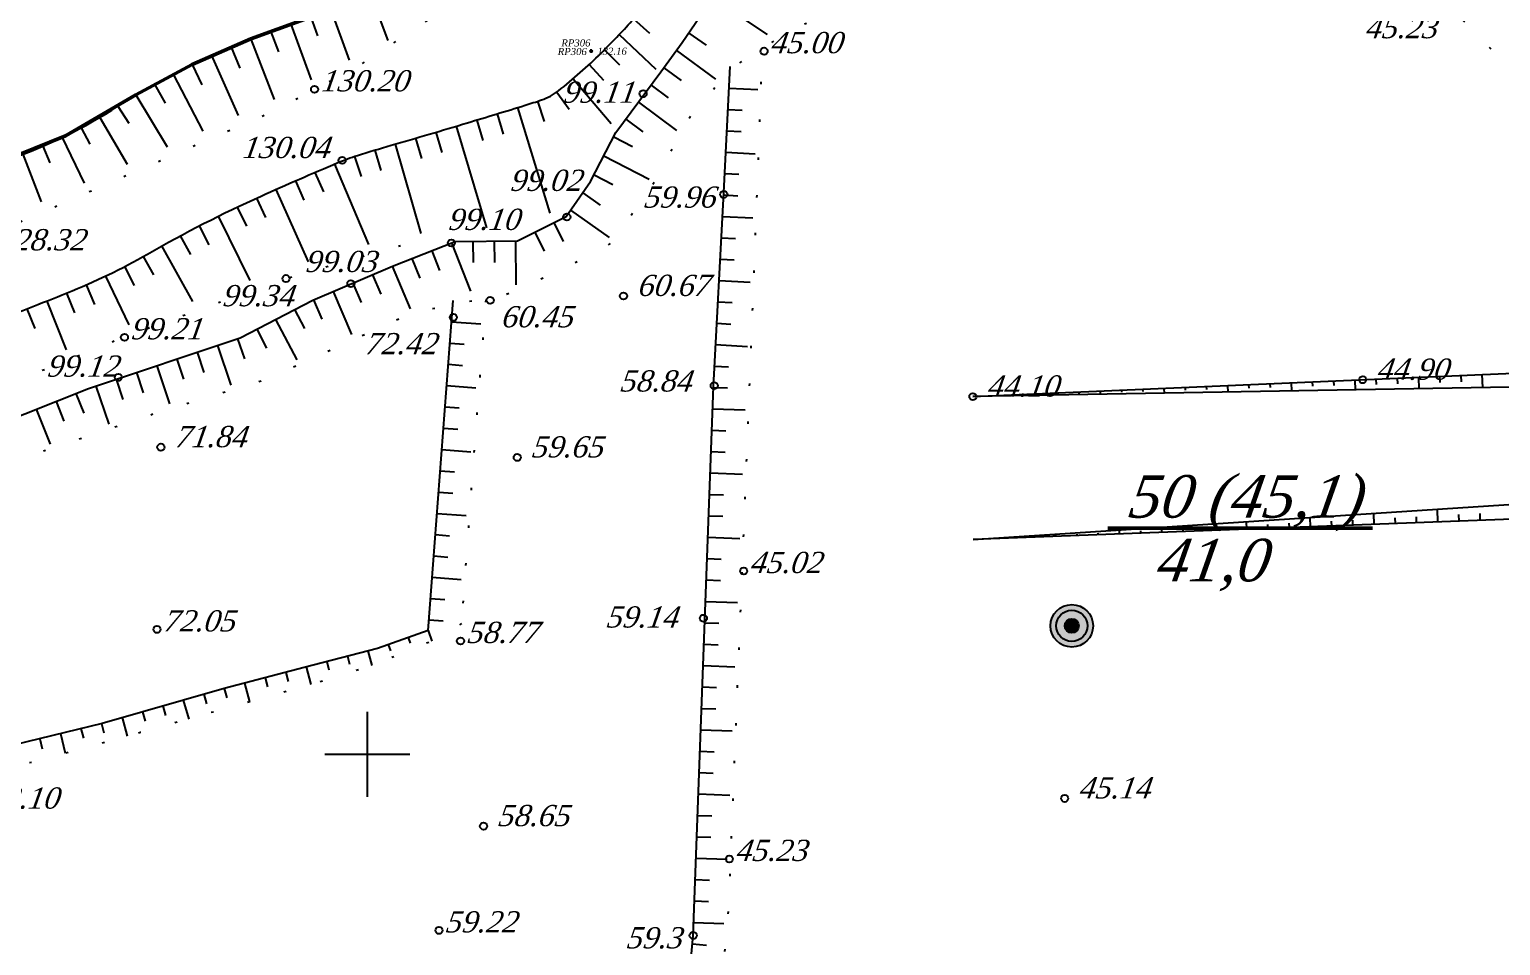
# Model space of a CAD drawing. Header units: millimetres. Extents: x 1400 to 7029, y -1119 to 1612.
# Drawn here: x 3116.3 to 3178.7, y 1404.7 to 1443.6 of the extents above; entities that cross this region are included whole.
import ezdxf
from ezdxf.enums import TextEntityAlignment as Align

# ---------------------------------------------------------------- set-up
doc = ezdxf.new("R2010")
doc.units = ezdxf.units.MM
doc.linetypes.add('ADOT1', pattern=[1.6, 0.1, -1.5])
for name, color, linetype in [('01_Горизонт_30', 7, 'Continuous'), ('01_Горизонт_44', 7, 'Continuous'), ('01_Горизонт_58', 7, 'Continuous'), ('01_Горизонт_72', 7, 'Continuous'), ('NOMERA', 7, 'Continuous'), ('ВЫСОТЫ', 7, 'Continuous'), ('Карьер', 7, 'Continuous'), ('кресты', 7, 'Continuous'), ('НОМЕРА', 7, 'Continuous'), ('Скважины', 7, 'Continuous'), ('ТОЧКИ', 7, 'Continuous')]:
    doc.layers.add(name, color=color, linetype=linetype)
doc.styles.add('russ', font='timesi.ttf')
doc.styles.add('universw', font='timesi.ttf', dxfattribs={"oblique": 10})

# ---------------------------------------------------------------- blocks, each defined once
blk = doc.blocks.new('A$C29341465')
at = {"color": 0, "linetype": 'ByBlock', "lineweight": -2}
for p, q in [((0.5, 1.2), (0, 1.2)), ((1.2, 2), (1.2, 2.5)), ((1.2, 0.5), (1.2, 0)), ((2, 1.2), (2.5, 1.2))]:
    blk.add_line(p, q, dxfattribs=at)
blk.add_circle((1.2, 1.2), 0.75, dxfattribs=at)
blk = doc.blocks.new('point_s')
at = {"color": 0, "xscale": 0.2, "yscale": 0.2, "zscale": 0.2}
blk.add_blockref('A$C29341465', (-0.25, -0.25), dxfattribs=at)
at = {"layer": 'NOMERA', "color": 1, "style": 'russ'}
blk.add_attdef('NN', text='', height=1, dxfattribs=at).set_placement((-2.16, 0.35), align=Align.BOTTOM_CENTER)
at = {"layer": 'ВЫСОТЫ', "color": 1, "style": 'russ'}
blk.add_attdef('H_VER', (0.88, -0.52), '', height=1, dxfattribs=at)
at = {"layer": 'ВЫСОТЫ', "color": 0, "style": 'russ'}
blk.add_attdef('H_ZEM', (1.19, -1.98), '', height=1, dxfattribs=at)
at = {"layer": 'НОМЕРА', "color": 1, "linetype": 'Continuous', "style": 'russ'}
blk.add_attdef('NAZV', text='', height=1, dxfattribs=at).set_placement((-0.62, -0.07), align=Align.MIDDLE_RIGHT)
at = {"layer": 'ТОЧКИ', "style": 'russ'}
for tag, p in [('T_ST--T_OR', (-0.02, -4.67)), ('H_ST-I-Z', (-0.02, -7.21)), ('S-G_UG-V_UG-V', (0.02, -9.54))]:
    blk.add_attdef(tag, text='', height=1, dxfattribs=at).set_placement(p, align=Align.CENTER)

msp = doc.modelspace()

# ---------------------------------------------------------------- hatches: boundary and pattern name
at = {"layer": 'Скважины', "linetype": 'Continuous'}
for points in [[(3161.4085, 1418.2726, 1), (3159.6085, 1418.2726, 1)], [(3160.8085, 1418.2726, 1), (3160.2085, 1418.2726, 1)]]:
    msp.add_hatch(color=1, dxfattribs=at).paths.add_polyline_path(points)

# ---------------------------------------------------------------- linework, layer by layer
at = {"color": 7, "linetype": 'Continuous', "lineweight": 50, "flags": 128}
msp.add_lwpolyline([(3115.1996, 1437.963), (3117.8607, 1439.0468), (3120.8417, 1440.778), (3123.2236, 1442.0704), (3125.7097, 1443.15), (3129.1058, 1444.3877), (3139.2133, 1448.3099), (3152.7797, 1451.8098), (3159.9019, 1453.014), (3165.1949, 1454.1261), (3170.5238, 1455.0509), (3172.3441, 1455.2398), (3174.4432, 1455.2553), (3175.8741, 1454.9179), (3176.8828, 1454.3849), (3177.8617, 1453.2989), (3178.8577, 1452.1799)], dxfattribs=at)
at = {"layer": '01_Горизонт_30', "color": 250, "linetype": 'Continuous'}
for p, q in [((3170.7026, 1428.6107), (3170.7106, 1428.4271)), ((3171.6018, 1428.6495), (3171.6102, 1428.4545)), ((3173.4001, 1428.7271), (3173.4095, 1428.5092)), ((3174.2993, 1428.7659), (3174.3092, 1428.5366)), ((3176.0976, 1428.8436), (3176.1085, 1428.5913)), ((3176.9968, 1428.8824), (3177.0082, 1428.6186)), ((3157.2152, 1428.0283), (3157.2157, 1428.0169)), ((3158.1144, 1428.0671), (3158.1154, 1428.0442)), ((3159.9127, 1428.1448), (3159.9147, 1428.0989)), ((3160.8119, 1428.1836), (3160.8143, 1428.1263)), ((3162.6102, 1428.2613), (3162.6136, 1428.181)), ((3163.5093, 1428.3001), (3163.5133, 1428.2083)), ((3165.3077, 1428.3777), (3165.3126, 1428.263)), ((3166.2068, 1428.4165), (3166.2123, 1428.2904)), ((3168.0052, 1428.4942), (3168.0116, 1428.3451)), ((3168.9043, 1428.533), (3168.9113, 1428.3724)), ((3177.824, 1422.7412), (3177.8128, 1423.0367)), ((3166.1324, 1422.2974), (3166.1273, 1422.4321)), ((3167.0318, 1422.3315), (3167.0262, 1422.4786)), ((3168.8305, 1422.3998), (3168.8239, 1422.5716)), ((3169.7298, 1422.4339), (3169.7228, 1422.6181)), ((3171.5285, 1422.5022), (3171.5206, 1422.7111)), ((3172.4279, 1422.5364), (3172.4195, 1422.7577)), ((3174.2266, 1422.6047), (3174.2172, 1422.8507)), ((3175.1259, 1422.6388), (3175.1161, 1422.8972)), ((3176.9246, 1422.7071), (3176.9139, 1422.9902)), ((3158.0382, 1421.9901), (3158.0373, 1422.0136)), ((3158.9376, 1422.0242), (3158.9362, 1422.0601)), ((3160.7363, 1422.0925), (3160.734, 1422.1531)), ((3161.6356, 1422.1266), (3161.6329, 1422.1996)), ((3163.4344, 1422.1949), (3163.4306, 1422.2926)), ((3164.3337, 1422.2291), (3164.3295, 1422.3391))]:
    msp.add_line(p, q, dxfattribs=at)
at = {"layer": '01_Горизонт_30', "linetype": 'Continuous'}
for p, q in [((3172.501, 1428.6883), (3172.5188, 1428.2754)), ((3175.1985, 1428.8048), (3175.2193, 1428.3231)), ((3177.8959, 1428.9212), (3177.9197, 1428.3707)), ((3156.316, 1427.9895), (3156.316, 1427.9895)), ((3159.0135, 1428.106), (3159.0165, 1428.0371)), ((3161.711, 1428.2224), (3161.717, 1428.0848)), ((3164.4085, 1428.3389), (3164.4174, 1428.1324)), ((3167.106, 1428.4554), (3167.1179, 1428.1801)), ((3169.8035, 1428.5718), (3169.8183, 1428.2278)), ((3173.3272, 1422.5705), (3173.3095, 1423.0378)), ((3176.0253, 1422.6729), (3176.0047, 1423.2144)), ((3165.2331, 1422.2632), (3165.2238, 1422.508)), ((3167.9311, 1422.3656), (3167.919, 1422.6846)), ((3170.6292, 1422.4681), (3170.6142, 1422.8612)), ((3157.1389, 1421.9559), (3157.138, 1421.9782)), ((3159.8369, 1422.0583), (3159.8333, 1422.1548)), ((3162.535, 1422.1608), (3162.5285, 1422.3314))]:
    msp.add_line(p, q, dxfattribs=at)
at = {"layer": '01_Горизонт_30', "linetype": 'Continuous', "flags": 128}
for points in [[(3156.316, 1427.9895), (3193.9625, 1429.6149), (3194.1742, 1423.362), (3156.3288, 1421.9252)], [(3156.3288, 1421.9252), (3193.0948, 1424.3342), (3192.8764, 1428.6346), (3156.316, 1427.9895)]]:
    msp.add_lwpolyline(points, dxfattribs=at)
at = {"layer": '01_Горизонт_44', "color": 0, "linetype": 'Continuous'}
for p, q in [((3145.9815, 1441.0703), (3147.1991, 1441.008)), ((3145.9351, 1440.1638), (3146.5343, 1440.1331)), ((3145.8887, 1439.2572), (3146.4879, 1439.2265)), ((3145.8423, 1438.3506), (3147.0938, 1438.2866)), ((3145.7959, 1437.4441), (3146.3951, 1437.4134)), ((3145.7493, 1436.5375), (3146.3484, 1436.5056)), ((3145.701, 1435.631), (3146.9882, 1435.5624)), ((3145.6526, 1434.7246), (3146.2518, 1434.6926)), ((3145.6043, 1433.8181), (3146.2034, 1433.7861)), ((3145.5559, 1432.9116), (3146.882, 1432.8409)), ((3145.5076, 1432.0052), (3146.1067, 1431.9732)), ((3145.4593, 1431.0987), (3146.0584, 1431.0667)), ((3145.4109, 1430.1922), (3146.7695, 1430.1198)), ((3145.3626, 1429.2858), (3145.9617, 1429.2538)), ((3145.3148, 1428.3793), (3145.9143, 1428.3572)), ((3145.2814, 1427.4721), (3146.6595, 1427.4214)), ((3145.248, 1426.565), (3145.8476, 1426.5429)), ((3145.2147, 1425.6578), (3145.8143, 1425.6358)), ((3145.1813, 1424.7507), (3146.5515, 1424.7003)), ((3145.1479, 1423.8436), (3145.7475, 1423.8215)), ((3145.1146, 1422.9364), (3145.7142, 1422.9144)), ((3145.0812, 1422.0293), (3146.4435, 1421.9792)), ((3145.0478, 1421.1221), (3145.6474, 1421.1001)), ((3145.0145, 1420.215), (3145.6141, 1420.1929)), ((3144.9811, 1419.3078), (3146.3355, 1419.258)), ((3144.9477, 1418.4007), (3145.5473, 1418.3786)), ((3144.9144, 1417.4936), (3145.514, 1417.4715)), ((3144.881, 1416.5864), (3146.2275, 1416.5369)), ((3144.8477, 1415.6793), (3145.4472, 1415.6572)), ((3144.8143, 1414.7721), (3145.4139, 1414.7501)), ((3144.7809, 1413.865), (3146.1195, 1413.8158)), ((3144.7476, 1412.9578), (3145.3472, 1412.9358)), ((3144.7142, 1412.0507), (3145.3138, 1412.0287)), ((3144.6808, 1411.1436), (3146.0115, 1411.0946)), ((3144.6475, 1410.2364), (3145.2471, 1410.2144)), ((3144.6141, 1409.3293), (3145.2137, 1409.3072)), ((3144.5807, 1408.4221), (3145.9035, 1408.3735)), ((3144.5474, 1407.515), (3145.147, 1407.4929)), ((3144.514, 1406.6078), (3145.1136, 1406.5858)), ((3144.4806, 1405.7007), (3145.765, 1405.6535)), ((3144.4282, 1404.7948), (3145.0257, 1404.7404))]:
    msp.add_line(p, q, dxfattribs=at)
at = {"layer": '01_Горизонт_44', "color": 0, "linetype": 'ADOT1', "flags": 128}
msp.add_lwpolyline([(3144.0646, 1382.1396), (3144.0646, 1384.3957), (3145.9708, 1406.3758), (3147.0352, 1432.9815), (3147.3976, 1442.6447)], dxfattribs=at)
at = {"layer": '01_Горизонт_44', "color": 0, "linetype": 'Continuous', "flags": 128}
msp.add_lwpolyline([(3142.6873, 1382.1915), (3142.5463, 1384.1295), (3144.4603, 1405.1475), (3145.3159, 1428.411), (3145.7551, 1436.6464), (3146.0279, 1441.9769)], dxfattribs=at)
at = {"layer": '01_Горизонт_44', "color": 7, "linetype": 'Continuous'}
for centre in [(3147.4673, 1442.6328), (3145.7593, 1436.5605), (3172.8402, 1428.7029), (3145.3543, 1428.4515), (3156.316, 1427.9895), (3146.6024, 1420.5944), (3144.8957, 1418.5943), (3160.2073, 1410.9525), (3145.9917, 1408.3899), (3144.4603, 1405.1475)]:
    msp.add_circle(centre, 0.15, dxfattribs=at)
at = {"layer": '01_Горизонт_58', "color": 0, "linetype": 'Continuous'}
for p, q in [((3134.2229, 1431.1642), (3135.4538, 1431.0707)), ((3134.1543, 1430.2614), (3134.7526, 1430.216)), ((3134.0858, 1429.3587), (3134.684, 1429.3132)), ((3134.0172, 1428.4559), (3135.2429, 1428.3628)), ((3133.9486, 1427.5532), (3134.5469, 1427.5077)), ((3133.8801, 1426.6504), (3134.4784, 1426.605)), ((3133.8115, 1425.7476), (3135.0331, 1425.6549)), ((3133.743, 1424.8449), (3134.3412, 1424.7995)), ((3133.6744, 1423.9421), (3134.2727, 1423.8967)), ((3133.6058, 1423.0394), (3134.8332, 1422.9462)), ((3133.5373, 1422.1366), (3134.1356, 1422.0912)), ((3133.4687, 1421.2338), (3134.067, 1421.1884)), ((3133.4002, 1420.3311), (3134.6332, 1420.2374)), ((3133.3316, 1419.4283), (3133.9299, 1419.3829)), ((3133.2631, 1418.5256), (3133.8613, 1418.4801))]:
    msp.add_line(p, q, dxfattribs=at)
at = {"layer": '01_Горизонт_58', "linetype": 'Continuous'}
for p, q in [((3133.229, 1418.077), (3133.3877, 1417.6276)), ((3130.6729, 1417.2111), (3130.8355, 1416.5893)), ((3128.0607, 1416.5281), (3128.2565, 1415.7792)), ((3125.4485, 1415.8451), (3125.6574, 1415.0463)), ((3122.8473, 1415.122), (3123.0762, 1414.3222)), ((3120.2515, 1414.3791), (3120.4759, 1413.5952)), ((3117.638, 1413.7029), (3117.8431, 1412.8683))]:
    msp.add_line(p, q, dxfattribs=at)
at = {"layer": '01_Горизонт_58', "color": 250, "linetype": 'Continuous'}
for p, q in [((3131.5318, 1417.4774), (3131.6266, 1417.2091)), ((3132.3804, 1417.7772), (3132.4675, 1417.5307)), ((3129.8022, 1416.9835), (3129.889, 1416.6514)), ((3127.19, 1416.3004), (3127.2904, 1415.9165)), ((3128.9314, 1416.7558), (3129.0238, 1416.4025)), ((3124.5778, 1415.6173), (3124.6936, 1415.2129)), ((3126.3193, 1416.0728), (3126.4217, 1415.6811)), ((3123.7126, 1415.3697), (3123.8277, 1414.9675)), ((3121.1168, 1414.6268), (3121.23, 1414.2314)), ((3121.9821, 1414.8744), (3122.0959, 1414.4767)), ((3118.512, 1413.9176), (3118.6115, 1413.5128)), ((3119.3861, 1414.1323), (3119.4825, 1413.7399)), ((3116.764, 1413.4882), (3116.8696, 1413.0584))]:
    msp.add_line(p, q, dxfattribs=at)
at = {"layer": '01_Горизонт_58', "color": 0, "linetype": 'Continuous', "flags": 128}
msp.add_lwpolyline([(3133.229, 1418.077), (3134.2914, 1432.067)], dxfattribs=at)
at = {"layer": '01_Горизонт_58', "color": 0, "linetype": 'ADOT1', "flags": 128}
for points in [[(3135.6715, 1432.0957), (3135.1899, 1425.9319), (3134.6338, 1418.3724)], [(3134.6338, 1418.3724), (3133.5838, 1417.7084), (3130.9727, 1416.6323), (3128.1462, 1415.7446), (3124.5773, 1414.7433), (3121.0392, 1413.7507), (3118.6566, 1413.0929), (3116.8068, 1412.5821), (3115.0742, 1412.1481), (3114.2609, 1411.9444), (3113.9686, 1411.83), (3113.8217, 1411.156), (3112.8507, 1405.4628), (3112.4391, 1402.3957), (3112.039, 1398.9321), (3111.3903, 1394.6758), (3111.2417, 1392.2325), (3111.0208, 1388.1012), (3110.8509, 1384.9232), (3110.8123, 1381.7499), (3110.8793, 1379.8566), (3110.9484, 1377.903), (3110.9761, 1376.9301), (3110.7403, 1374.8351), (3110.4373, 1371.2861), (3110.1189, 1366.8773), (3109.9378, 1364.3688), (3109.9141, 1361.5928), (3109.8553, 1360.0062), (3109.7963, 1358.4162), (3109.6909, 1357.0493), (3109.177, 1355.2297), (3108.6495, 1352.5713), (3108.2771, 1350.6948), (3108.0443, 1347.9557), (3107.8476, 1345.6398), (3107.7375, 1343.4458), (3107.835, 1342.6987), (3108.3118, 1341.3018), (3108.5961, 1340.1913), (3108.6533, 1339.3537), (3108.7317, 1338.2047), (3108.6786, 1336.2065), (3108.6303, 1334.3901), (3108.6408, 1332.6266), (3108.5697, 1332.0291), (3108.4927, 1331.3823), (3108.4611, 1330.5118), (3108.2897, 1328.8883), (3108.105, 1327.4576), (3107.8713, 1325.9478), (3107.6171, 1324.8331), (3107.2803, 1323.922), (3106.8171, 1323.0905), (3105.8453, 1321.8864), (3104.3713, 1320.7241), (3103.5956, 1320.0454), (3103.2287, 1319.0518), (3103.0111, 1317.5644), (3102.7893, 1315.7319), (3102.5151, 1312.9826), (3102.3018, 1311.1574), (3102.0683, 1309.1292), (3101.8054, 1307.0379), (3101.596, 1304.399), (3101.3541, 1302.3453), (3101.1874, 1300.9392), (3101.0654, 1300.3395), (3101.0286, 1299.3045), (3100.9971, 1297.9193), (3100.9092, 1297.1163), (3101.0062, 1296.6479), (3101.4186, 1296.2182), (3102.2706, 1296.0154), (3104.3264, 1295.8195), (3108.1732, 1295.3242), (3110.4402, 1295.0748), (3112.7542, 1294.8202), (3114.5648, 1294.6737), (3116.5038, 1294.7954), (3117.8805, 1294.7944), (3119.8253, 1294.8893), (3123.36, 1293.7791)]]:
    msp.add_lwpolyline(points, dxfattribs=at)
at = {"layer": '01_Горизонт_58', "linetype": 'Continuous', "flags": 128}
msp.add_lwpolyline([(3133.229, 1418.077), (3131.0781, 1417.3171), (3127.9697, 1416.5043), (3124.5846, 1415.6192), (3119.4078, 1414.1377), (3115.1774, 1413.0984)], dxfattribs=at)
at = {"layer": '01_Горизонт_58', "color": 7, "linetype": 'Continuous'}
for centre in [(3135.8564, 1432.0728), (3134.2963, 1431.3495), (3137.0023, 1425.4095), (3134.5978, 1417.6296), (3135.5743, 1409.7795), (3133.6855, 1405.3597)]:
    msp.add_circle(centre, 0.15, dxfattribs=at)
at = {"layer": '01_Горизонт_72', "color": 7, "linetype": 'Continuous'}
msp.add_circle((3121.7337, 1418.1194), 0.15, dxfattribs=at)
at = {"layer": 'Карьер', "color": 7, "linetype": 'Continuous'}
for p, q in [((3130.8034, 1445.0075), (3131.5115, 1443.0789)), ((3129.1058, 1444.3877), (3129.8802, 1442.2545)), ((3127.4066, 1443.7722), (3128.2713, 1441.4116)), ((3128.2561, 1444.0801), (3128.5427, 1443.2863)), ((3125.7146, 1443.1374), (3125.7049, 1443.1626)), ((3125.7146, 1443.1374), (3126.6946, 1440.5862)), ((3126.5593, 1443.4581), (3126.5562, 1443.4666)), ((3126.5593, 1443.4581), (3126.8805, 1442.6023)), ((3124.0429, 1442.4513), (3124.0319, 1442.4759)), ((3124.0429, 1442.4513), (3125.1809, 1439.9003)), ((3124.8737, 1442.8065), (3124.8703, 1442.8149)), ((3124.8737, 1442.8065), (3125.2382, 1441.9163)), ((3123.2236, 1442.0704), (3123.2196, 1442.0785)), ((3123.2236, 1442.0704), (3123.641, 1441.2076)), ((3121.6222, 1441.2334), (3121.6178, 1441.2412)), ((3121.6222, 1441.2334), (3122.0759, 1440.4274)), ((3122.4164, 1441.6643), (3122.4039, 1441.6883)), ((3122.4164, 1441.6643), (3123.6818, 1439.2434)), ((3120.8417, 1440.778), (3120.8278, 1440.8011)), ((3120.8417, 1440.778), (3122.1707, 1438.5794)), ((3119.3066, 1439.8246), (3119.2929, 1439.8479)), ((3120.0758, 1440.2987), (3120.0709, 1440.3062)), ((3120.0758, 1440.2987), (3120.5425, 1439.5758)), ((3118.5183, 1439.3831), (3118.5141, 1439.391)), ((3118.5183, 1439.3831), (3118.8887, 1438.6883)), ((3119.3066, 1439.8246), (3120.4745, 1437.838)), ((3116.8899, 1438.6005), (3116.8863, 1438.6088)), ((3116.8899, 1438.6005), (3117.1925, 1437.8971)), ((3117.7123, 1438.9748), (3117.7006, 1438.9991)), ((3117.7123, 1438.9748), (3118.6424, 1437.0393)), ((3116.0526, 1438.2609), (3116.8225, 1436.2429))]:
    msp.add_line(p, q, dxfattribs=at)
at = {"layer": 'Карьер', "color": 0, "linetype": 'Continuous'}
for p, q in [((3145.281, 1444.8965), (3147.6015, 1443.3336)), ((3144.2704, 1443.396), (3145.0169, 1442.8933)), ((3143.752, 1442.655), (3145.4008, 1441.4506)), ((3143.2185, 1441.9246), (3143.9452, 1441.3938)), ((3142.6811, 1441.1971), (3143.4042, 1440.6612)), ((3142.1426, 1440.4703), (3143.757, 1439.274)), ((3141.604, 1439.7436), (3142.3271, 1439.2078)), ((3141.0929, 1438.9998), (3141.8925, 1438.5867)), ((3140.6777, 1438.1962), (3142.5955, 1437.2054)), ((3140.2625, 1437.3926), (3141.0621, 1436.9795)), ((3139.7795, 1436.6302), (3140.5149, 1436.1115)), ((3139.2581, 1435.8911), (3140.893, 1434.7381)), ((3137.7435, 1434.9602), (3138.1483, 1434.1563)), ((3138.5514, 1435.367), (3138.9562, 1434.5631)), ((3134.2236, 1434.5031), (3135.0233, 1432.4632)), ((3135.1175, 1434.5685), (3135.1289, 1433.6686)), ((3136.0219, 1434.58), (3136.0333, 1433.68)), ((3136.9264, 1434.5914), (3136.95, 1432.7243)), ((3132.5394, 1433.8429), (3132.8678, 1433.005)), ((3133.3815, 1434.173), (3133.71, 1433.3351)), ((3130.8651, 1433.1582), (3131.2174, 1432.3299)), ((3131.6975, 1433.5122), (3132.4649, 1431.7077)), ((3129.2004, 1432.4501), (3129.9804, 1430.6163)), ((3130.0328, 1432.8041), (3130.385, 1431.9759)), ((3128.3681, 1432.0961), (3128.7203, 1431.2679)), ((3126.7626, 1431.2626), (3127.6572, 1429.5462)), ((3127.5647, 1431.6806), (3127.9807, 1430.8825)), ((3125.9605, 1430.8445), (3126.3765, 1430.0464)), ((3123.436, 1429.869), (3123.721, 1429.0153)), ((3124.294, 1430.1554), (3124.8573, 1428.4681)), ((3125.1519, 1430.4419), (3125.4369, 1429.5882)), ((3121.7201, 1429.2961), (3122.2601, 1427.6785)), ((3122.578, 1429.5825), (3122.863, 1428.7289)), ((3120.0041, 1428.7232), (3120.2892, 1427.8696)), ((3120.8621, 1429.0097), (3121.1471, 1428.156)), ((3118.2994, 1428.1199), (3118.6319, 1427.2836)), ((3119.1462, 1428.4368), (3119.6856, 1426.8211)), ((3116.6183, 1427.4515), (3117.2059, 1425.9737)), ((3117.4588, 1427.7857), (3117.7914, 1426.9494))]:
    msp.add_line(p, q, dxfattribs=at)
at = {"layer": 'Карьер', "linetype": 'Continuous'}
for p, q in [((3141.9379, 1443.9998), (3142.6034, 1443.3938)), ((3141.327, 1443.3369), (3142.8741, 1441.8744)), ((3140.6992, 1442.6901), (3141.3368, 1442.0549)), ((3140.0514, 1442.0633), (3140.6634, 1441.4033)), ((3139.3773, 1441.4649), (3140.9904, 1439.5664)), ((3137.868, 1440.5099), (3138.1504, 1439.6553)), ((3138.6769, 1440.8976), (3139.2045, 1440.1684)), ((3136.1462, 1439.9752), (3136.4084, 1439.1143)), ((3137.0082, 1440.239), (3138.384, 1435.7634)), ((3134.4201, 1439.4545), (3135.7068, 1435.1465)), ((3135.2835, 1439.7137), (3135.5435, 1438.8521)), ((3131.8255, 1438.692), (3132.9207, 1434.9033)), ((3132.6911, 1438.9437), (3132.9436, 1438.0798)), ((3133.556, 1439.1978), (3133.811, 1438.3347)), ((3130.0997, 1438.1705), (3130.3825, 1437.3161)), ((3130.9606, 1438.438), (3131.2204, 1437.5763)), ((3128.429, 1437.4946), (3128.7843, 1436.6677)), ((3129.2583, 1437.848), (3130.6991, 1434.4392)), ((3126.7767, 1436.7732), (3128.1385, 1433.704)), ((3127.6018, 1437.1363), (3127.9619, 1436.3115)), ((3125.9539, 1436.4049), (3126.3258, 1435.5854)), ((3124.3248, 1435.6327), (3125.6699, 1432.913)), ((3125.1362, 1436.0256), (3125.5217, 1435.2123)), ((3123.5202, 1435.2264), (3123.9325, 1434.4264)), ((3121.9317, 1434.3738), (3123.2452, 1432.0215)), ((3122.7224, 1434.8067), (3123.148, 1434.0137)), ((3121.1477, 1433.9289), (3121.5902, 1433.1452)), ((3119.5489, 1433.0965), (3120.536, 1431.0323)), ((3120.3554, 1433.4991), (3120.771, 1432.7008)), ((3117.8972, 1432.3745), (3118.2304, 1431.5384)), ((3118.7292, 1432.7214), (3119.0897, 1431.8968)), ((3117.0594, 1432.0419), (3117.8785, 1429.9705)), ((3116.2206, 1431.7115), (3116.5494, 1430.8737))]:
    msp.add_line(p, q, dxfattribs=at)
at = {"layer": 'Карьер', "color": 0, "linetype": 'Continuous', "flags": 128}
msp.add_lwpolyline([(3112.1003, 1425.6552), (3118.8354, 1428.333), (3125.2521, 1430.4753), (3128.3348, 1432.082), (3131.7192, 1433.5214), (3134.3663, 1434.559), (3137.0134, 1434.5925), (3139.0741, 1435.6302), (3140.1129, 1437.103), (3141.1851, 1439.1783), (3143.0951, 1441.7558), (3143.9998, 1442.9943), (3145.826, 1445.7056), (3148.5066, 1447.5131), (3151.3548, 1449.1199), (3153.5783, 1449.838), (3157.4881, 1449.8915), (3160.166, 1450.4266), (3163.0582, 1450.8546), (3167.2893, 1450.5336), (3169.1103, 1450.2661), (3173.636, 1450.052), (3175.939, 1449.9985), (3179.9559, 1448.2864)], dxfattribs=at)
at = {"layer": 'Карьер', "color": 7, "linetype": 'ADOT1', "flags": 128}
msp.add_lwpolyline([(3034.9111, 1415.8438), (3038.2393, 1414.4837), (3048.7534, 1414.6726), (3052.2098, 1414.8268), (3054.6304, 1416.0358), (3059.7361, 1418.7182), (3064.5015, 1420.305), (3073.2614, 1421.7219), (3083.8404, 1425.1036), (3091.0341, 1426.6738), (3102.4245, 1430.3105), (3114.938, 1434.9605), (3126.5668, 1440.0482), (3130.2543, 1441.9807), (3139.5639, 1448.1403)], dxfattribs=at)
at = {"layer": 'Карьер', "color": 7, "linetype": 'Continuous', "flags": 128}
msp.add_lwpolyline([(3115.4963, 1438.0573, 0.0593107), (3120.0916, 1440.3089, -0.0510869), (3125.3781, 1443.0075, -0.0060245), (3127.9814, 1443.9811, 0.00291), (3133.3834, 1445.9629, 0.0063166), (3135.3043, 1446.7082, 0.0030809), (3139.2133, 1448.3099)], format="xyb", dxfattribs=at)
at = {"layer": 'Карьер', "color": 0, "linetype": 'ADOT1', "flags": 128}
msp.add_lwpolyline([(3093.2336, 1413.2572), (3094.956, 1415.1785), (3098.2571, 1418.1035), (3102.1325, 1420.2255), (3109.3102, 1423.3824), (3115.6421, 1425.2617), (3122.0761, 1427.4254), (3126.3432, 1428.7088), (3132.354, 1431.4589), (3134.0625, 1431.8795), (3136.4484, 1432.292), (3139.0179, 1433.4379), (3140.9909, 1434.4921), (3142.6951, 1436.8895), (3144.4387, 1440.0521), (3146.1822, 1441.9772), (3148.9584, 1443.7346), (3151.168, 1444.3824), (3153.6179, 1445.1502), (3159.438, 1446.2311), (3162.8486, 1446.3031), (3167.0119, 1446.184), (3169.5098, 1446.208), (3173.0404, 1445.7281), (3175.2741, 1445.4402), (3177.0086, 1444.0234), (3179.4926, 1441.4778), (3181.9339, 1440.1515), (3184.161, 1438.9107), (3186.1953, 1439.852), (3187.8656, 1440.7077), (3189.3199, 1441.2659), (3192.0399, 1441.1757), (3196.4151, 1441.0188), (3204.1292, 1442.2564), (3208.1381, 1442.7145), (3211.33, 1443.2908), (3213.522, 1443.2524), (3217.5984, 1443.3292), (3220.6917, 1443.6136), (3225.2101, 1441.8753), (3225.6811, 1447.1255), (3227.8362, 1446.9013), (3231.6445, 1446.2596), (3234.3975, 1445.9845), (3236.2787, 1445.847), (3238.3434, 1445.847), (3240.8211, 1446.0304), (3243.0235, 1445.6179), (3244.4, 1444.5636)], dxfattribs=at)
at = {"layer": 'Карьер', "linetype": 'Continuous', "flags": 128}
msp.add_lwpolyline([(3114.5911, 1431.0768, 0.0025936), (3117.9256, 1432.3858, 0.0356963), (3121.3315, 1434.0337, -0.0249761), (3126.1446, 1436.491, -0.005799), (3129.3975, 1437.9068, -0.0233261), (3130.2257, 1438.2112, -0.0062005), (3131.6564, 1438.6432, 0.0027497), (3134.8893, 1439.595, 0.0018535), (3137.3385, 1440.3407, 0.0065394), (3138.0291, 1440.5637, 0.0852254), (3138.7528, 1440.9548, 0.0289689), (3140.5554, 1442.5466, 0.0137955), (3141.8641, 1443.9183, -0.0161095)], format="xyb", dxfattribs=at)
at = {"layer": 'Карьер', "linetype": 'ADOT1', "flags": 128}
msp.add_lwpolyline([(3053.2451, 1415.2647), (3057.5173, 1413.2564), (3064.9559, 1413.0556), (3069.3789, 1414.1099), (3073.9527, 1416.6204), (3076.8678, 1417.4237), (3079.7829, 1416.7208), (3084.4572, 1417.1225), (3090.9409, 1419.4321), (3100.5587, 1423.0052), (3111.8675, 1427.0721), (3120.2611, 1430.4863), (3126.8627, 1432.9054), (3132.2909, 1434.4619), (3133.3594, 1434.5161)], dxfattribs=at)
at = {"layer": 'Карьер', "color": 7, "linetype": 'Continuous'}
for centre in [(3128.4123, 1441.0146), (3142.339, 1440.8268), (3129.5805, 1438.0044), (3139.1039, 1435.6013), (3134.21, 1434.4999), (3127.2016, 1432.9957), (3129.9525, 1432.777), (3141.5083, 1432.2555), (3120.3535, 1430.5034), (3120.0967, 1428.8027), (3121.8973, 1425.8445)]:
    msp.add_circle(centre, 0.15, dxfattribs=at)
at = {"layer": 'кресты', "color": 3, "linetype": 'Continuous'}
for p, q in [((3130.6513, 1411.0275), (3130.6513, 1414.6275)), ((3128.8513, 1412.8275), (3132.4513, 1412.8275))]:
    msp.add_line(p, q, dxfattribs=at)
at = {"layer": 'Скважины', "color": 0, "linetype": 'Continuous', "lineweight": 50}
msp.add_line((3162.0296, 1422.4141), (3173.2488, 1422.4122), dxfattribs=at)
at = {"layer": 'Скважины', "color": 1, "linetype": 'Continuous'}
for centre, radius in [((3160.5085, 1418.2726), 0.9), ((3160.5085, 1418.2726), 0.66), ((3160.5085, 1418.2726), 0.3), ((3160.5134, 1418.2324), 0.15), ((3160.6385, 1418.2475), 0.15)]:
    msp.add_circle(centre, radius, dxfattribs=at)
at = {"layer": 'Скважины', "color": 1}
msp.add_circle((3160.5134, 1418.2324), 0.15, dxfattribs=at)

# ---------------------------------------------------------------- block references
at = {"layer": 'Карьер', "color": 7, "xscale": 0.3, "yscale": 0.3, "zscale": 0.3}
msp.add_blockref('point_s', (3140.1373, 1442.6385), dxfattribs=at).add_auto_attribs({'NN': 'RP306', 'H_VER': '132.16', 'NAZV': 'RP306'})

# ---------------------------------------------------------------- texts
at = {"layer": '01_Горизонт_44', "color": 7, "linetype": 'Continuous', "style": 'universw', "oblique": 10}
for s, p in [('45.00', (3147.7359, 1442.5461)), ('44.90', (3173.4402, 1428.7029)), ('58.84', (3141.3544, 1428.2033)), ('44.10', (3156.916, 1427.9895)), ('45.02', (3146.8709, 1420.5077)), ('59.14', (3140.7703, 1418.199)), ('45.14', (3160.8073, 1410.9525)), ('45.23', (3146.2602, 1408.3033)), ('59.3', (3141.6239, 1404.5979))]:
    msp.add_text(s, height=0.9, dxfattribs=at).set_placement(p)
at = {"layer": '01_Горизонт_58', "color": 7, "linetype": 'Continuous', "style": 'universw', "oblique": 10}
for s, p in [('60.45', (3136.3256, 1430.9271)), ('72.42', (3130.5514, 1429.784)), ('59.65', (3137.6023, 1425.4095)), ('58.77', (3134.8663, 1417.543)), ('58.10', (3114.5338, 1410.5213)), ('58.65', (3136.1743, 1409.7795)), ('59.22', (3133.9541, 1405.273))]:
    msp.add_text(s, height=0.9, dxfattribs=at).set_placement(p)
at = {"layer": '01_Горизонт_72', "color": 7, "linetype": 'Continuous', "style": 'universw', "oblique": 10}
msp.add_text('72.05', height=0.9, dxfattribs=at).set_placement((3122.0022, 1418.0328))
at = {"layer": 'Карьер', "color": 7, "linetype": 'Continuous', "style": 'universw', "oblique": 10}
for s, p in [('45.23', (3172.9443, 1443.182)), ('130.20', (3128.6808, 1440.9279)), ('99.11', (3138.9372, 1440.4441)), ('130.04', (3125.3384, 1438.1002)), ('99.02', (3136.6949, 1436.7082)), ('59.96', (3142.3583, 1435.999)), ('99.10', (3134.0661, 1435.0532)), ('128.32', (3114.975, 1434.1884)), ('99.03', (3128.013, 1433.2689)), ('60.67', (3142.1083, 1432.2555)), ('99.34', (3124.4984, 1431.8192)), ('99.21', (3120.622, 1430.4168)), ('99.12', (3117.065, 1428.8323)), ('71.84', (3122.4973, 1425.8445))]:
    msp.add_text(s, height=0.9, dxfattribs=at).set_placement(p)
at = {"layer": 'Скважины', "color": 7, "style": 'universw', "oblique": 10}
for s, p in [(' 50 (45,1)', (3162.179, 1422.8578)), ('41,0', (3164.0407, 1420.157))]:
    msp.add_text(s, height=1.8, dxfattribs=at).set_placement(p)

doc.saveas('drawing.dxf')
